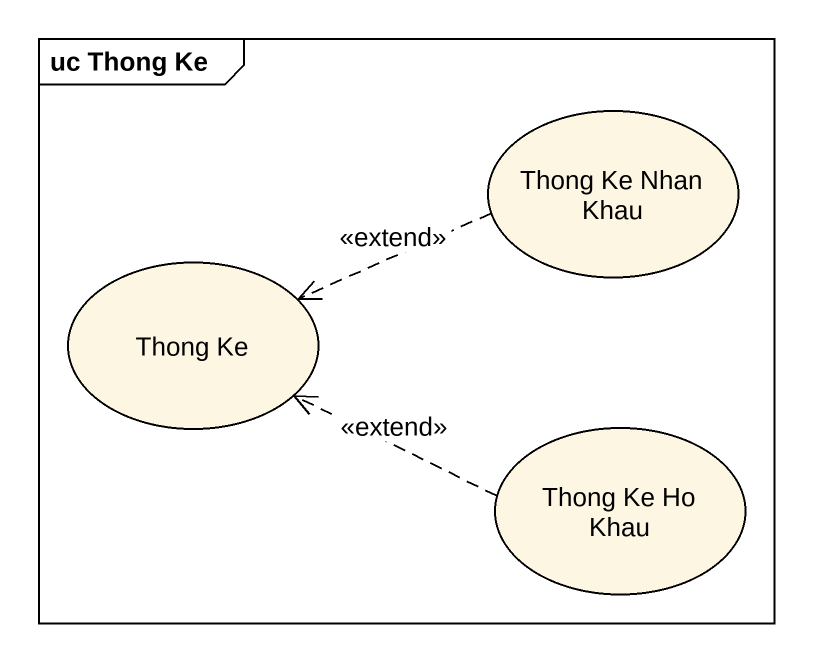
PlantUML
@startuml
mainframe uc Thong Ke
usecase "Thong Ke Nhan Khau" as Thong_Ke_Nhan_Khau
usecase "Thong Ke" as Thong_Ke
usecase "Thong Ke Ho Khau" as Thong_Ke_Ho_Khau
Thong_Ke_Nhan_Khau .left.> Thong_Ke : <<extend>>
Thong_Ke_Ho_Khau .left.> Thong_Ke : <<extend>>
@enduml
